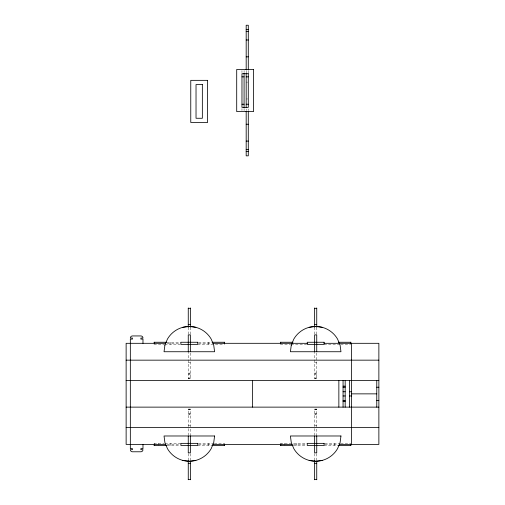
<?xml version="1.0" encoding="UTF-8"?>
<svg xmlns="http://www.w3.org/2000/svg" width="505" height="505" viewBox="0 0 505 505"><rect width="100%" height="100%" fill="white"/><g stroke="black" fill="none" stroke-linecap="round" stroke-linejoin="round"><path stroke-width="0.38" stroke-dasharray="2.52 1.89" d="M246.181 82.119L247.589 82.119M246.181 98.967L247.589 98.967M167.01 342.257L180.891 342.257M198.49 342.257L211.532 342.257M167.199 343.312L180.127 343.312M198.497 343.312L211.425 343.312M153.974 344.366L164.264 344.366M164.744 344.366L180.14 344.366M197.739 344.366L224.656 344.366M280.344 344.366L290.64 344.366M291.12 344.366L306.51 344.366M324.109 344.366L339.972 344.366M340.736 344.366L350.685 344.366M188.264 362.237L190.366 362.237M314.634 362.237L316.736 362.237M188.264 373.1L190.366 373.1M314.634 373.1L316.736 373.1M188.264 374.154L190.366 374.154M314.634 374.154L316.736 374.154M188.264 377.974L190.366 377.974M314.634 377.974L316.736 377.974M188.264 378.314L190.366 378.314M314.634 378.314L316.736 378.314M188.264 409.41L190.366 409.41M314.634 409.41L316.736 409.41M188.264 409.751L190.366 409.751M314.634 409.751L316.736 409.751M188.264 413.57L190.366 413.57M314.634 413.57L316.736 413.57M188.264 414.624L190.366 414.624M314.634 414.624L316.736 414.624M188.264 425.488L190.366 425.488M314.634 425.488L316.736 425.488M153.974 443.358L164.264 443.358M165.028 443.358L180.891 443.358M198.49 443.358L213.88 443.358M214.36 443.358L224.656 443.358M280.344 443.358L307.261 443.358M324.86 443.358L340.256 443.358M340.736 443.358L350.685 443.358M167.199 444.413L180.127 444.413M198.497 444.413L211.425 444.413M293.575 444.413L306.503 444.413M324.873 444.413L337.801 444.413M167.098 445.46L180.14 445.46M197.739 445.46L211.62 445.46M293.468 445.46L306.51 445.46M324.109 445.46L337.99 445.46M334.613 443.358L334.613 445.46M316.736 327.385L316.736 334.26M316.736 352.989L316.736 378.655L314.634 378.655L314.634 351.739M316.736 435.985L316.736 409.069L314.634 409.069L314.634 435.234M316.736 453.585L316.736 460.358M315.688 373.1L315.688 374.154M315.688 413.57L315.688 414.624M314.634 327.366L314.634 334.14M314.634 453.528L314.634 460.509M296.763 443.358L296.763 445.46M284.845 443.358L284.845 445.46M281.026 443.358L281.026 445.46M248.29 70.631L248.29 72.928M248.29 108.922L248.29 110.456M246.181 70.631L246.181 72.928M246.181 108.922L246.181 110.456M244.079 70.536L244.079 72.486M244.079 108.6L244.079 110.551M241.971 70.643L241.971 72.486M241.971 108.6L241.971 110.444M208.237 342.257L208.237 344.366M208.237 443.358L208.237 445.46M190.366 327.385L190.366 334.26M190.366 352.989L190.366 378.655L188.264 378.655L188.264 351.739M190.366 435.985L190.366 409.069L188.264 409.069L188.264 435.234M190.366 453.585L190.366 460.358M189.312 373.1L189.312 374.154M189.312 413.57L189.312 414.624M188.264 327.366L188.264 334.14M188.264 453.528L188.264 460.509M170.387 342.257L170.387 344.366M170.387 443.358L170.387 445.46M158.475 443.358L158.475 445.46M154.656 443.358L154.656 445.46"/><path stroke-width="0.76" d="M182.772 327.322L189.312 326.464L195.858 327.322M309.142 327.322L315.688 326.464L322.228 327.322M195.858 460.396L189.312 461.261L182.772 460.396M322.228 460.396L315.688 461.261L309.142 460.396M246.181 29.46L248.29 29.46M246.181 31.569L248.29 31.569M246.181 39.996L248.29 39.996M246.181 56.844L248.29 56.844M241.971 76.855L244.079 76.855M246.181 76.855L248.29 76.855M241.971 104.232L244.079 104.232M246.181 104.232L248.29 104.232M246.181 124.243L248.29 124.243M246.181 141.091L248.29 141.091M246.181 149.518L248.29 149.518M246.181 151.62L248.29 151.62M188.264 308.315L190.366 308.315M314.634 308.315L316.736 308.315M188.264 324.387L190.366 324.387M314.634 324.387L316.736 324.387M153.974 342.257L166.562 342.257M212.068 342.257L224.656 342.257M280.344 342.257L292.932 342.257M338.438 342.257L351.026 342.257M165.678 343.312L126.13 343.312L126.13 444.413L165.678 444.413M212.946 343.312L307.261 343.312M324.109 343.312L378.87 343.312L378.87 444.413L339.322 444.413M126.13 360.16L378.87 360.16M126.13 380.593L378.87 380.593M343.065 386.173L345.174 386.173M343.065 387.228L345.174 387.228M376.768 387.228L378.87 387.228M343.065 391.754L345.174 391.754M349.384 391.754L351.493 391.754M351.493 393.862L376.768 393.862M343.065 395.964L345.174 395.964M349.384 395.964L351.493 395.964M343.065 400.497L345.174 400.497M376.768 400.497L378.87 400.497M343.065 401.551L345.174 401.551M126.13 407.131L378.87 407.131M126.13 427.558L378.87 427.558M212.946 444.413L292.054 444.413M153.974 445.46L166.562 445.46M212.068 445.46L224.656 445.46M280.344 445.46L292.932 445.46M338.438 445.46L351.026 445.46M188.264 463.337L190.366 463.337M314.634 463.337L316.736 463.337M188.264 479.409L190.366 479.409M314.634 479.409L316.736 479.409M376.768 380.593L376.768 407.131M351.493 343.312L351.493 444.413M350.685 342.257L350.685 343.665M350.685 444.059L350.685 445.46M349.384 380.593L349.384 407.131M345.174 380.593L345.174 407.131M343.065 380.593L343.065 407.131M338.855 380.593L338.855 407.131M316.736 307.974L316.736 327.208M316.736 351.739L316.736 334.884L314.634 334.884L314.634 351.739M316.736 435.985L316.736 452.834L314.634 452.834L314.634 435.985M316.736 461.084L316.736 479.75M314.634 307.974L314.634 327.366M314.634 460.509L314.634 479.75M280.685 342.257L280.685 343.665M280.685 444.059L280.685 445.46M252.5 380.593L252.5 407.131M248.29 69.86L248.29 25.25L246.181 25.25L246.181 69.86M248.29 111.22L248.29 155.837L246.181 155.837L246.181 111.22M246.181 73.692L246.181 107.395M244.079 73.282L244.079 107.805M224.315 342.257L224.315 343.665M224.315 444.059L224.315 445.46M190.366 307.974L190.366 327.208M190.366 351.739L190.366 334.884L188.264 334.884L188.264 351.739M190.366 435.985L190.366 452.834L188.264 452.834L188.264 435.985M190.366 461.084L190.366 479.75M188.264 307.974L188.264 327.366M188.264 460.509L188.264 479.75M154.315 342.257L154.315 343.665M154.315 444.059L154.315 445.46M142.978 343.312L142.978 339.101L140.87 339.101L140.87 338.047L142.978 338.047A2.108 2.108 0 0 0 140.87 335.939L132.449 335.939A2.108 2.108 0 0 0 130.34 338.047L132.449 338.047L132.449 339.101L130.34 339.101L130.34 448.623L132.449 448.623L132.449 449.677L130.34 449.677A2.108 2.108 0 0 0 132.449 451.779L140.87 451.779A2.108 2.108 0 0 0 142.978 449.677L140.87 449.677L140.87 448.623L142.978 448.623L142.978 444.413M164.901 345.193L164.037 351.739L214.587 351.739L213.729 345.193L211.204 339.101A25.275 25.275 0 0 0 167.426 339.101L164.901 345.193M214.587 435.985L213.729 442.525L211.204 448.623A25.275 25.275 0 0 1 167.426 448.623L164.901 442.525L164.037 435.985L214.587 435.985M291.271 345.193L290.413 351.739L340.963 351.739L340.099 345.193L337.574 339.101A25.275 25.275 0 0 0 293.796 339.101L291.271 345.193M340.963 435.985L340.099 442.525L337.574 448.623A25.275 25.275 0 0 1 293.796 448.623L291.271 442.525L290.413 435.985L340.963 435.985M253.554 69.469L236.706 69.469L236.706 111.605L253.554 111.605L253.554 69.469M248.29 73.692L241.971 73.692L241.971 107.395L248.29 107.395L248.29 73.692M207.612 80.346L190.764 80.346L190.764 122.481L207.612 122.481L207.612 80.346M202.347 84.569L196.028 84.569L196.028 118.271L202.347 118.271L202.347 84.569M197.739 342.257L180.891 342.257L180.891 344.366L197.739 344.366L197.739 342.257M324.109 342.257L307.261 342.257L307.261 344.366L324.109 344.366L324.109 342.257M197.739 443.358L180.891 443.358L180.891 445.46L197.739 445.46L197.739 443.358M324.109 443.358L307.261 443.358L307.261 445.46L324.109 445.46L324.109 443.358"/></g></svg>
